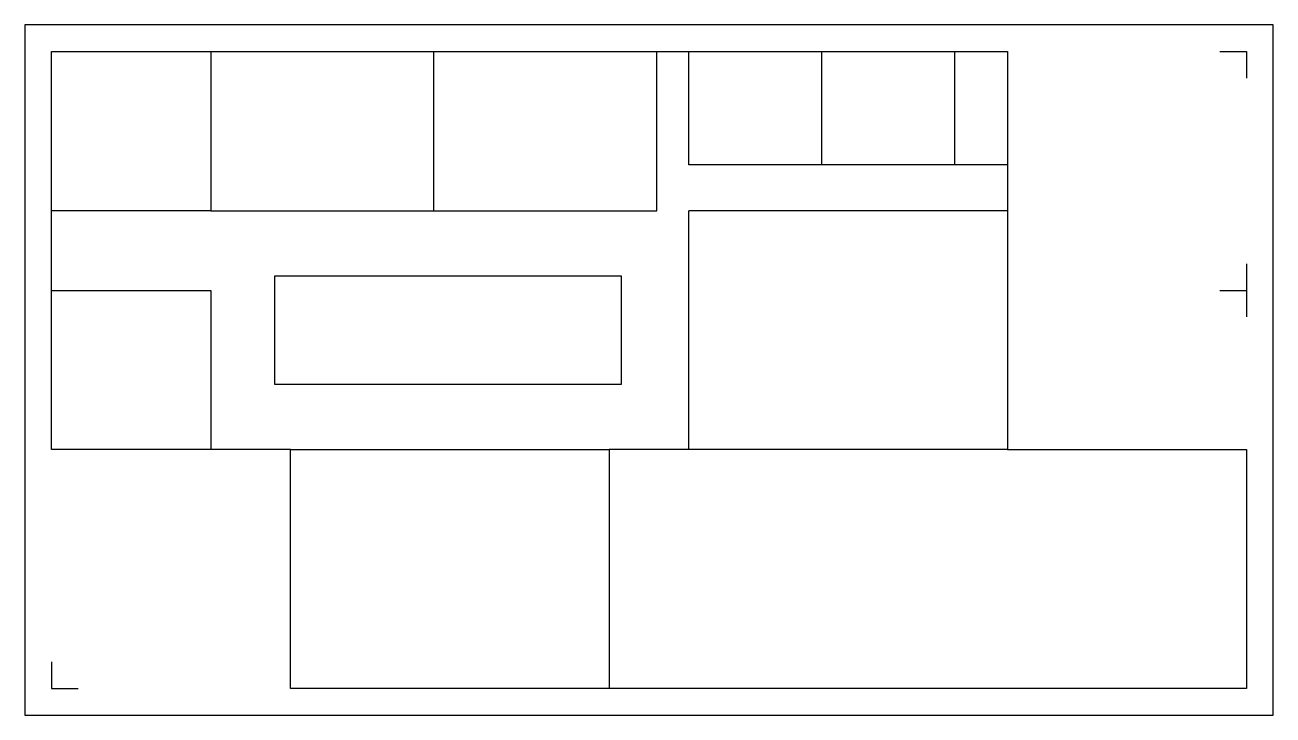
# Model space of a CAD drawing. Header units: feet. Extents: x 0 to 235, y 0 to 130.
import ezdxf

# ---------------------------------------------------------------- set-up
doc = ezdxf.new("R2010")
doc.units = ezdxf.units.FT
doc.header["$MEASUREMENT"] = 0
doc.layers.add('Default', color=7, linetype='Continuous', true_color=0x000000)

msp = doc.modelspace()

# ---------------------------------------------------------------- linework, layer by layer
at = {"layer": 'Default'}
for p, q in [((0, 130), (0, 0)), ((235, 130), (0, 130)), ((235, 0), (235, 130)), ((5, 125), (35, 125)), ((5, 95), (5, 125)), ((35, 125), (77, 125)), ((35, 125), (35, 95)), ((77, 125), (119, 125)), ((77, 95), (77, 125)), ((119, 125), (125, 125)), ((119, 95), (119, 125)), ((125, 125), (150, 125)), ((125, 103.68), (125, 125)), ((150, 125), (175, 125)), ((150, 125), (150, 124.54)), ((175, 125), (185, 125)), ((175, 125), (175, 124.54)), ((185, 125), (185, 103.68)), ((225, 125), (230, 125)), ((230, 125), (230, 120)), ((150, 124.54), (150, 103.68)), ((175, 124.54), (175, 103.68)), ((125.83, 103.68), (125, 103.68)), ((150, 103.68), (125.83, 103.68)), ((175, 103.68), (150, 103.68)), ((185, 103.68), (175, 103.68)), ((185, 103.68), (185, 95)), ((5, 80), (5, 95)), ((35, 95), (5, 95)), ((35, 95), (77, 95)), ((77, 95), (119, 95)), ((125, 50), (125, 95)), ((185, 95), (125, 95)), ((185, 95), (185, 50)), ((230, 85), (230, 80)), ((47, 82.67), (47, 62.33)), ((112.33, 82.67), (47, 82.67)), ((112.33, 62.33), (112.33, 82.67)), ((5, 50), (5, 80)), ((5, 80), (35, 80)), ((35, 80), (35, 50)), ((225, 80), (230, 80)), ((230, 80), (230, 75)), ((47, 62.33), (50, 62.33)), ((50, 62.33), (112.33, 62.33)), ((35, 50), (5, 50)), ((50, 50), (35, 50)), ((50, 5), (50, 50)), ((50, 50), (110, 50)), ((125, 50), (110, 50)), ((110, 50), (110, 5)), ((185, 50), (125, 50)), ((185, 50), (230, 50)), ((230, 50), (230, 5)), ((5, 10), (5, 5)), ((5, 5), (10, 5)), ((110, 5), (50, 5)), ((230, 5), (110, 5)), ((0, 0), (235, 0))]:
    msp.add_line(p, q, dxfattribs=at)

doc.saveas('drawing.dxf')
